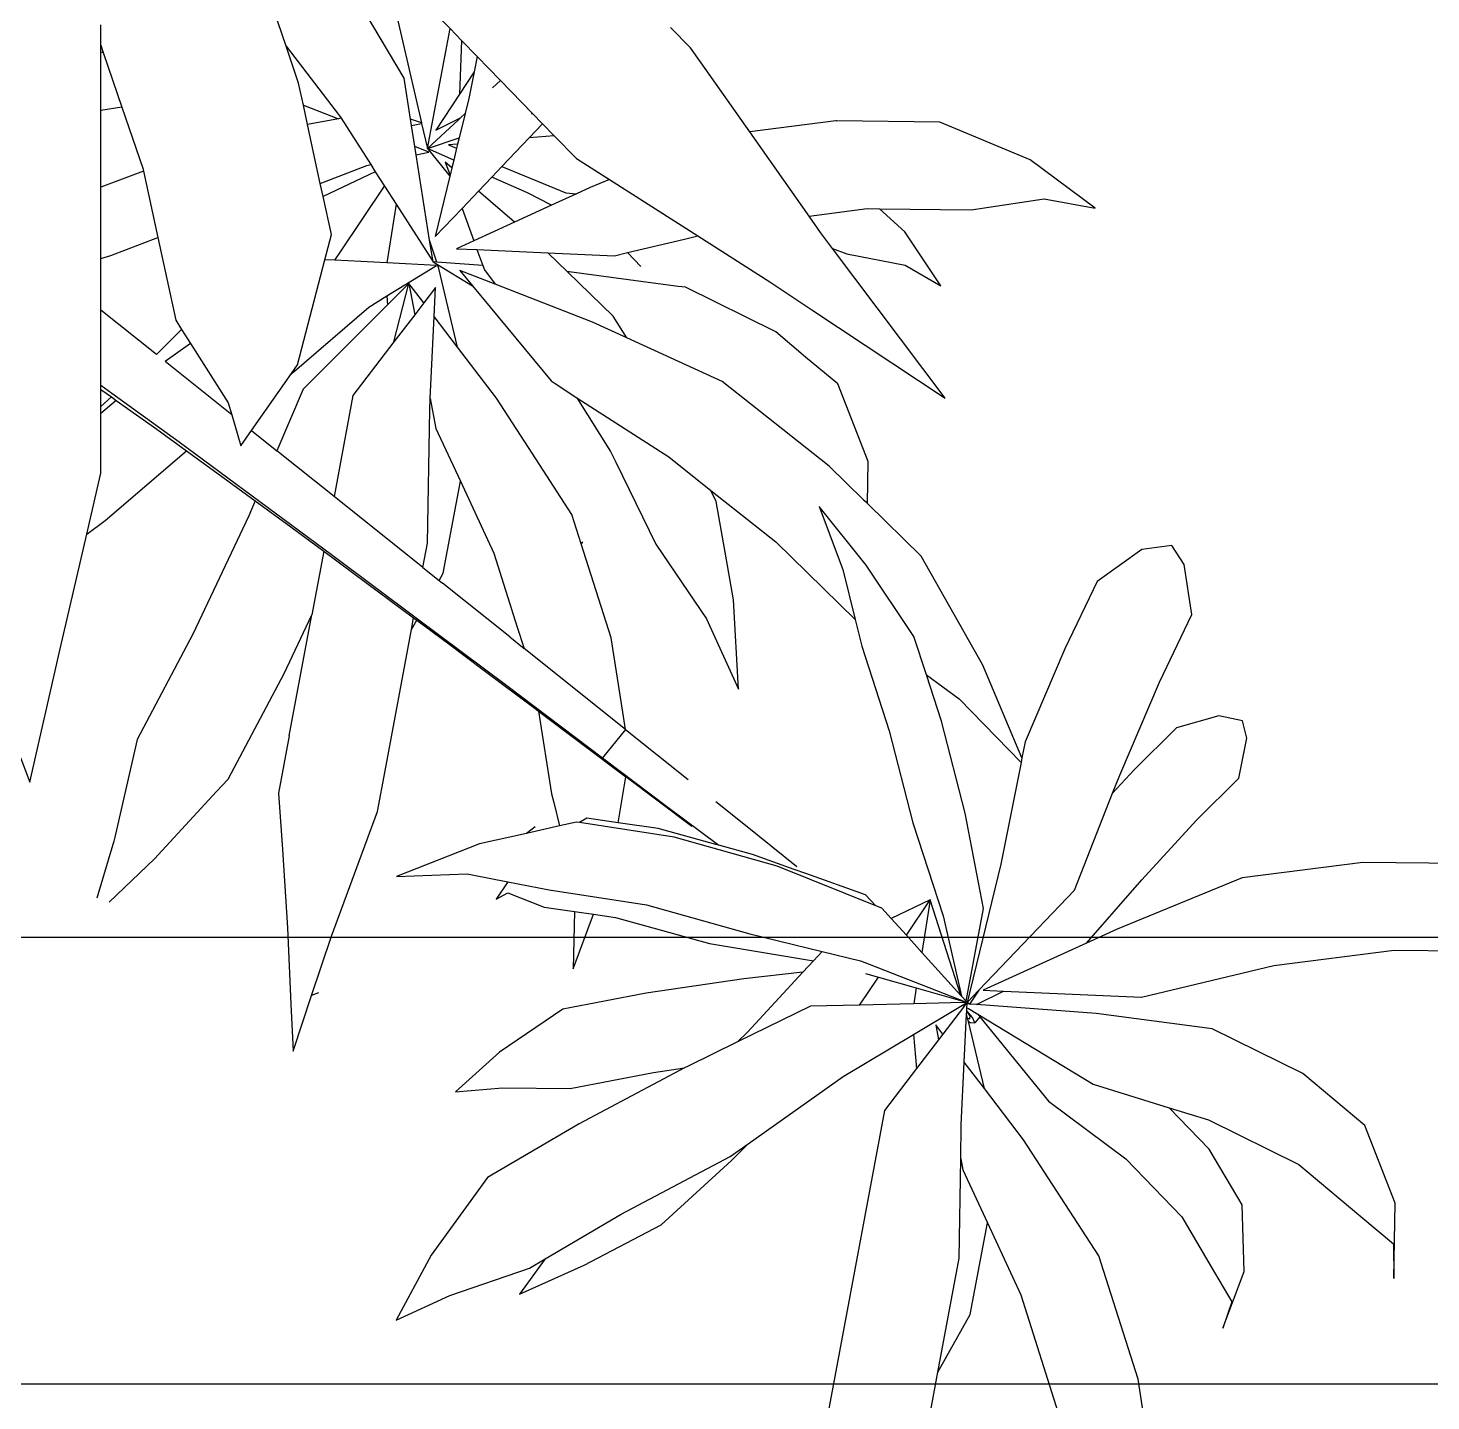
# Model space of a CAD drawing. Header units: metres. Extents: x -22 to 564, y 0 to 143.
# Drawn here: x 19.9108 to 20.0678, y 49.4984 to 49.652 of the extents above; entities that cross this region are included whole.
import ezdxf
from ezdxf.xclip import XClip

# ---------------------------------------------------------------- set-up
doc = ezdxf.new("R2010")
doc.units = ezdxf.units.M
doc.header["$XCLIPFRAME"] = 2
doc.layers.add('XREF  PB CONJ$0$PARQUE', color=251, linetype='Continuous')
doc.layers.add('XREF PB NEURO-ONCOLOGIA$0$Mobiliario Fijo', color=40, linetype='Continuous')

# ---------------------------------------------------------------- blocks, each defined once
blk = doc.blocks.new('XREF PB NEURO-ONCOLOGIA$0$PLANTA CIRCULAR-02')
at = {"color": 72}
for p, q in [((0.2352287231787073, 0.3078379123443895), (0.2412934626035792, 0.2753400864379287)), ((0.2300751190101948, 0.2203104930686237), (0.2144517528118541, 0.3039590530063805)), ((0.2873213446946607, 0.3015577129912046), (0.2834024485649991, 0.276871921651157)), ((0.258752786373023, 0.259072938679985), (0.266975109439926, 0.2850408369870152)), ((0.2412934626035792, 0.2753400864379287), (0.2457661489516312, 0.2513930210412383)), ((0.2412934626035792, 0.2753400864379287), (0.2480992815560796, 0.2632650709938318)), ((0.2834024485649991, 0.276871921651157), (0.2751801254980961, 0.2509040233441269)), ((0.3012393786880523, 0.2661272672316173), (0.3057208071625865, 0.2542281051827047)), ((0.3031552708874727, 0.260565723578587), (0.3012393786880523, 0.2661272672316173)), ((0.1273815670105876, 0.2644104534880682), (0.1386542231617511, 0.2592500123248627)), ((0.1347174525734545, 0.2507799221803779), (0.1273815670105876, 0.2644104534880682)), ((0.2480992815560796, 0.2632650709938318), (0.2517101342726562, 0.2439324122591202)), ((0.2995236314507963, 0.2544392442416736), (0.3031552708874727, 0.260565723578587)), ((0.1386542231617511, 0.2592500123248627), (0.1554385416881416, 0.2534772389408246)), ((0.1533050969057257, 0.2589804255905719), (0.1669278453257448, 0.2528546845111848)), ((0.158738136582528, 0.2515389861300363), (0.1533050969057257, 0.2589804255905719)), ((0.2517101342726562, 0.2439324122591202), (0.258752786373023, 0.259072938679985)), ((0.2926280267648309, 0.2426926067117918), (0.2995236314507963, 0.2544392442416736)), ((0.3057208071625865, 0.2542281051827047), (0.3052849004319853, 0.2402072395598367)), ((0.3371173422359845, 0.2483497702475788), (0.3371932772652855, 0.2557022486139644)), ((0.3371932772652855, 0.2557022486139644), (0.3374809903972249, 0.2398110029806943)), ((0.1554385416881416, 0.2534772389408246), (0.158738136582528, 0.2515389861300363)), ((0.158738136582528, 0.2515389861300363), (0.1746905417690243, 0.2421682011757511)), ((0.1669278453257448, 0.2528546845111848), (0.183105695239135, 0.2443916328278064)), ((0.2457661489516312, 0.2513930210412383), (0.2461087853604624, 0.2304808479718332)), ((0.2751801254980961, 0.2509040233441269), (0.2593158248288034, 0.2264805127125484)), ((0.1465979750992545, 0.234456471980458), (0.1347174525734545, 0.2507799221803779)), ((0.3302719046012754, 0.2426581997864687), (0.3371173422359845, 0.2483497702475788)), ((0.1746905417690243, 0.2421682011757511), (0.1976315565399318, 0.2299967785626436)), ((0.183105695239135, 0.2443916328278064), (0.1979025384700463, 0.2308337960126394)), ((0.2465460943457316, 0.2328305884237594), (0.2517101342726562, 0.2439324122591202)), ((0.2808230684268551, 0.2305072031032154), (0.2926280267648309, 0.2426926067117918)), ((0.3172262998705548, 0.2317171172690493), (0.3302719046012754, 0.2426581997864687)), ((0.3052849004319853, 0.2402072395598367), (0.2983892957460199, 0.2284606020299478)), ((0.3374809903972249, 0.2398110029806943), (0.3310885271888111, 0.2234832087838114)), ((0.165849975180123, 0.2231474342153845), (0.1465979750992545, 0.234456471980458)), ((0.1979025384700463, 0.2308337960126394), (0.2013890418260757, 0.2273417944819727)), ((0.2461087853604624, 0.2304808479718332), (0.2465460943457316, 0.2328305884237594)), ((0.2461087853604624, 0.2304808479718332), (0.2462260190323775, 0.2233257098332544)), ((0.2645668345363532, 0.2183558742652565), (0.2808230684268551, 0.2305072031032154)), ((0.2982155976822298, 0.2223179191698321), (0.3172262998705548, 0.2317171172690493)), ((0.1976315565399318, 0.2299967785626436), (0.2013890418260757, 0.2273417944819727)), ((0.2013890418260757, 0.2273417944819727), (0.2214030004920744, 0.2132002243617919)), ((0.2983892957460199, 0.2284606020299478), (0.2899686613796177, 0.2197685909734801)), ((0.2593158248288034, 0.2264805127125484), (0.2510818288329091, 0.2157029925408622)), ((0.1880458887503806, 0.2113713272277309), (0.165849975180123, 0.2231474342153845)), ((0.2462260190323775, 0.2233257098332544), (0.2468636820481009, 0.2101818382819616)), ((0.2899686613796177, 0.2197685909734801), (0.2982155976822298, 0.2223179191698321)), ((0.3310885271888111, 0.2234832087838114), (0.3180429224580905, 0.212542126266392)), ((0.2368373994195281, 0.2114759135015092), (0.2300751190101948, 0.2203104930686237)), ((0.2739774869021687, 0.2148253307744952), (0.2899686613796177, 0.2197685909734801)), ((0.1398800181335815, 0.2163983263596734), (0.1497604723965367, 0.2155343248746178)), ((0.1490665851663664, 0.2080943989386341), (0.1398800181335815, 0.2163983263596734)), ((0.1497604723965367, 0.2155343248746178), (0.1639590949975371, 0.2156879583203661)), ((0.1639590949975371, 0.2156879583203661), (0.1815031946998573, 0.2123314385903896)), ((0.2510818288329091, 0.2157029925408622), (0.2468636820481009, 0.2101818382819616)), ((0.2510818288329091, 0.2157029925408622), (0.2477282124536515, 0.2016322527049041)), ((0.2501257025410837, 0.2006073451241903), (0.2645668345363532, 0.2183558742652565)), ((0.2214030004920744, 0.2132002243617919), (0.2361707790385594, 0.2043516240605001)), ((0.2496995792831598, 0.20008362848872), (0.2739774869021687, 0.2148253307744952)), ((0.3180429224580905, 0.212542126266392), (0.2990322202697513, 0.2031429281671819)), ((0.1815031946998573, 0.2123314385903896), (0.1880458887503806, 0.2113713272277309)), ((0.1887909899510447, 0.210976011602277), (0.1880458887503806, 0.2113713272277309)), ((0.1991868052905516, 0.2059026629006553), (0.1887909899510447, 0.210976011602277)), ((0.2361707790385594, 0.2043516240605001), (0.2368373994195281, 0.2114759135015092)), ((0.2414502145201709, 0.2054495023549734), (0.2368373994195281, 0.2114759135015092)), ((0.2468636820481009, 0.2101818382819616), (0.2473545221659918, 0.2000643635302808)), ((0.1052299575996187, 0.1979691624593656), (0.1056769285168286, 0.2078393354950734)), ((0.1056769285168286, 0.2078393354950734), (0.1095695138444483, 0.1961716594080798)), ((0.1624008745917536, 0.1989805685503896), (0.1490665851663664, 0.2080943989386341)), ((0.2145308191973356, 0.1984145024736676), (0.1991868052905516, 0.2059026629006553)), ((0.2012420913636532, 0.2038441356656762), (0.1991868052905516, 0.2059026629006553)), ((0.2129187338088343, 0.1912117784107465), (0.2012420913636532, 0.2038441356656762)), ((0.2361707790385594, 0.2043516240605001), (0.2465179944031206, 0.1981517496038236)), ((0.2408711741639706, 0.2023382135543628), (0.2414502145201709, 0.2054495023549734)), ((0.2423500464400661, 0.204273917165942), (0.2408711741639706, 0.2023382135543628)), ((0.2423500464400661, 0.204273917165942), (0.2414502145201709, 0.2054495023549734)), ((0.2466985945455633, 0.1985927575697914), (0.2423500464400661, 0.204273917165942)), ((0.2475589574949026, 0.2009221111081345), (0.2473545221659918, 0.2000643635302808)), ((0.2486026663029293, 0.2008001950860674), (0.2473871868901938, 0.1993910597183728)), ((0.2477282124536515, 0.2016322527049041), (0.2475589574949026, 0.2009221111081345)), ((0.2475589574949026, 0.2009221111081345), (0.2480609931466802, 0.2010828169036856)), ((0.2477282124536515, 0.2016322527049041), (0.2480911353282238, 0.2018156823961661)), ((0.2480609931466802, 0.2010828169036856), (0.248094386283185, 0.2003980152886271)), ((0.2480911353282238, 0.2018156823961661), (0.2490791886609855, 0.2018896935783303)), ((0.2490791886609855, 0.2018896935783303), (0.2486026663029293, 0.2008001950860674)), ((0.2501257025410837, 0.2006073451241903), (0.2490791886609855, 0.2018896935783303)), ((0.2990322202697513, 0.2031429281671819), (0.2746122854090771, 0.1999197234052801)), ((0.1045022866744318, 0.1819004705865055), (0.1052299575996187, 0.1979691624593656)), ((0.179944974294088, 0.1956240488204131), (0.1624008745917536, 0.1989805685503896)), ((0.2248347571928662, 0.1981529485796116), (0.2145308191973356, 0.1984145024736676)), ((0.2362374095002337, 0.1978635050566737), (0.2248347571928662, 0.1981529485796116)), ((0.2248347571928662, 0.1981529485796116), (0.2264701033485323, 0.1956942270619848)), ((0.2466379175878899, 0.1975994998392849), (0.2362374095002337, 0.1978635050566737)), ((0.236768964713761, 0.1945289948367801), (0.2362374095002337, 0.1978635050566737)), ((0.2465179944031206, 0.1981517496038236), (0.2468365684651559, 0.1983451898315493)), ((0.2465179944031206, 0.1981517496038236), (0.2469669963618912, 0.1978827153103282)), ((0.2466985945455633, 0.1985927575697914), (0.2466639152700907, 0.1985525530273904)), ((0.2468365684651559, 0.1983451898315493), (0.2466639152700907, 0.1985525530273904)), ((0.2472069117380471, 0.1979003931708334), (0.2466985945455633, 0.1985927575697914)), ((0.2472069117380471, 0.1979003931708334), (0.2468365684651559, 0.1983451898315493)), ((0.2472069117380471, 0.1979003931708334), (0.2469669963618912, 0.1978827153103282)), ((0.2469669963618912, 0.1978827153103282), (0.2470406137376671, 0.1978386050379939)), ((0.2471345818030244, 0.1978694019205349), (0.2470406137376671, 0.1978386050379939)), ((0.2470406137376671, 0.1978386050379939), (0.2471531042229316, 0.1977712026633824)), ((0.2472069117380471, 0.1979003931708334), (0.2471345818030244, 0.1978694019205349)), ((0.2471345818030244, 0.1978694019205349), (0.2471531042229316, 0.1977712026633824)), ((0.2471531042229316, 0.1977712026633824), (0.2474751338054943, 0.1975782480458505)), ((0.2474751338054943, 0.1975782480458505), (0.2472069117380471, 0.1979003931708334)), ((0.2473545221659918, 0.2000643635302808), (0.2473828681530961, 0.1994800799755438)), ((0.248094386283185, 0.2003980152886271), (0.2473828681530961, 0.1994800799755438)), ((0.2473828681530961, 0.1994800799755438), (0.2473871868901938, 0.1993910597183728)), ((0.2473871868901938, 0.1993910597183728), (0.2474207183899182, 0.1986998894381315)), ((0.2474207183899182, 0.1986998894381315), (0.247743822599233, 0.1988960804005373)), ((0.2474207183899182, 0.1986998894381315), (0.2474586054971581, 0.197918938906561)), ((0.2479441683835546, 0.197954716992605), (0.2474586054971581, 0.197918938906561)), ((0.2474586054971581, 0.197918938906561), (0.2474751338054943, 0.1975782480458505)), ((0.2479441683835546, 0.197954716992605), (0.2474751338054943, 0.1975782480458505)), ((0.247743822599233, 0.1988960804005373), (0.2496995792831598, 0.20008362848872)), ((0.2479831858152153, 0.1979575919426182), (0.2479441683835546, 0.197954716992605)), ((0.2494241924522385, 0.1980637706908084), (0.2479831858152153, 0.1979575919426182)), ((0.2499030206254673, 0.1950344479568571), (0.2479831858152153, 0.1979575919426182)), ((0.2746122854090771, 0.1999197234052801), (0.2494241924522385, 0.1980637706908084)), ((0.2494241924522385, 0.1980637706908084), (0.2550827223342083, 0.195213421225823)), ((0.2496995792831598, 0.20008362848872), (0.2501257025410837, 0.2006073451241903)), ((0.1095695138444483, 0.1961716594080798), (0.1137544273637729, 0.1836277557332693)), ((0.1110581247384346, 0.1955550565866915), (0.1095695138444483, 0.1961716594080798)), ((0.2005007157029723, 0.192607584846705), (0.179944974294088, 0.1956240488204131)), ((0.2264701033485323, 0.1956942270619848), (0.2287862294278824, 0.192255410235326)), ((0.2268788212409731, 0.1895363656214002), (0.2474751338054943, 0.1975782480458505)), ((0.236768964713761, 0.1945289948367801), (0.246546267228581, 0.1973136950235457)), ((0.2461689531155144, 0.1961370690792492), (0.2379569896054789, 0.1870763708344043)), ((0.2461689531155144, 0.1961370690792492), (0.2397189675594689, 0.1760232697730402)), ((0.2423861432337446, 0.1793886632420509), (0.2462778434902333, 0.1962572136495382)), ((0.2462778434902333, 0.1962572136495382), (0.2461689531155144, 0.1961370690792492)), ((0.2472387041253228, 0.1973173825432752), (0.2462778434902333, 0.1962572136495382)), ((0.2466379175878899, 0.1975994998392849), (0.246546267228581, 0.1973136950235457)), ((0.246546267228581, 0.1973136950235457), (0.2472040618885387, 0.1975010433141122)), ((0.247188125296617, 0.1975855334345127), (0.2466379175878899, 0.1975994998392849)), ((0.2474751338054943, 0.1975782480458505), (0.247188125296617, 0.1975855334345127)), ((0.247188125296617, 0.1975855334345127), (0.2472040618885387, 0.1975010433141122)), ((0.2472040618885387, 0.1975010433141122), (0.2474751338054943, 0.1975782480458505)), ((0.2474751338054943, 0.1975782480458505), (0.2472387041253228, 0.1973173825432752)), ((0.2472387041253228, 0.1973173825432752), (0.2509193050910028, 0.1778041503355823)), ((0.2474751338054943, 0.1975782480458505), (0.2499030206254673, 0.1950344479568571)), ((0.2545506393085475, 0.1685439526762096), (0.2474751338054943, 0.1975782480458505)), ((0.2499030206254673, 0.1950344479568571), (0.2700187889681729, 0.1739583035174519)), ((0.2508638265624228, 0.1950258185294231), (0.2550827223342083, 0.195213421225823)), ((0.2725399314201127, 0.1851076294699467), (0.2508638265624228, 0.1950258185294231)), ((0.2550827223342083, 0.195213421225823), (0.2841276533141865, 0.1965049694562708)), ((0.2841276533141865, 0.1965049694562708), (0.3119486977157351, 0.1898444431688944)), ((0.2129187338088343, 0.1912117784107465), (0.2005007157029723, 0.192607584846705)), ((0.2260522050137155, 0.1914767252876928), (0.2287862294278824, 0.192255410235326)), ((0.2287862294278824, 0.192255410235326), (0.236768964713761, 0.1945289948367801)), ((0.1645955643399191, 0.1905343967350816), (0.1688656129225734, 0.1790579825729139)), ((0.1648666482664112, 0.1784740353022087), (0.1645955643399191, 0.1905343967350816)), ((0.215121367953742, 0.1888288621271457), (0.2129187338088343, 0.1912117784107465)), ((0.2250252189176507, 0.1888126218978954), (0.2268788212409731, 0.1895363656214002)), ((0.3119486977157351, 0.1898444431688944), (0.3372880189583043, 0.1865867729920794)), ((0.1932669609845732, 0.1851730476572797), (0.215121367953742, 0.1888288621271457)), ((0.2017289134619915, 0.1831929343636673), (0.2169393390596781, 0.18686209294696)), ((0.2169393390596781, 0.18686209294696), (0.215121367953742, 0.1888288621271457)), ((0.2169393390596781, 0.18686209294696), (0.2250252189176507, 0.1888126218978954)), ((0.2379569896054789, 0.1870763708344043), (0.2346970288467958, 0.1834794818944587)), ((0.2397189675594689, 0.1760232697730402), (0.2379569896054789, 0.1870763708344043)), ((0.3372880189583043, 0.1865867729920794), (0.3591623532484363, 0.1868583691443675)), ((0.1137544273637729, 0.1836277557332693), (0.1234230901286537, 0.1574404560095886)), ((0.1734773214052865, 0.1797314055244357), (0.1932669609845732, 0.1851730476572797)), ((0.1800494819271137, 0.1770853832989019), (0.2017289134619915, 0.1831929343636673)), ((0.2346970288467958, 0.1834794818944587), (0.2314845738350897, 0.1799350085842022)), ((0.2346970288467958, 0.1834794818944587), (0.2397189675594689, 0.1760232697730402)), ((0.2789897089102595, 0.1821564482979241), (0.2725399314201127, 0.1851076294699467)), ((0.2725399314201127, 0.1851076294699467), (0.28417783862389, 0.1717772079103597)), ((0.103425315653368, 0.1654579051208671), (0.1045022866744318, 0.1819004705865055)), ((0.3053391020597331, 0.1713861034784898), (0.2789897089102595, 0.1821564482979241)), ((0.1508384722692142, 0.1745214281818335), (0.1584706073914219, 0.1775400559016802)), ((0.1584706073914219, 0.1775400559016802), (0.1648666482664112, 0.1784740353022087)), ((0.1595454020749543, 0.1738957745349907), (0.1800494819271137, 0.1770853832989019)), ((0.1648666482664112, 0.1784740353022087), (0.1688656129225734, 0.1790579825729139)), ((0.1688656129225734, 0.1790579825729139), (0.1734773214052865, 0.1797314055244357)), ((0.2282675669181486, 0.1772559153046629), (0.2074901824431805, 0.1689609296818304)), ((0.2282675669181486, 0.1772559153046629), (0.2260960932850935, 0.1749584140142204)), ((0.2295037197612828, 0.1777494264140031), (0.2282675669181486, 0.1772559153046629)), ((0.2314845738350897, 0.1799350085842022), (0.2295037197612828, 0.1777494264140031)), ((0.2397189675594689, 0.1760232697730402), (0.2314845738350897, 0.1799350085842022)), ((0.236039075806687, 0.1598101230703861), (0.2423861432337446, 0.1793886632420509)), ((0.2509193050910028, 0.1778041503355823), (0.2470163743349474, 0.1577717612665097)), ((0.0679989700413444, 0.1636597580998753), (0.0644272448327428, 0.1756919343429359)), ((0.0670034462101086, 0.1765032058852469), (0.07653787987015899, 0.1673561726104253)), ((0.1484346118343325, 0.1758525380328066), (0.1508384722692142, 0.1745214281818335)), ((0.1508482719286803, 0.172223583868643), (0.1484346118343325, 0.1758525380328066)), ((0.2260960932850935, 0.1749584140142204), (0.2135093719693941, 0.1704741983170876)), ((0.1433445106461306, 0.1707808413354073), (0.1508482719286803, 0.172223583868643)), ((0.1508482719286803, 0.172223583868643), (0.1595454020749543, 0.1738957745349907)), ((0.2700187889681729, 0.1739583035174519), (0.27805011984141, 0.1535925753640228)), ((0.28417783862389, 0.1717772079103597), (0.2957087490867138, 0.1592649931012247)), ((0.3306784233023023, 0.1681284333016748), (0.3053391020597331, 0.1713861034784898)), ((0.1274086166296513, 0.1711158326718518), (0.1422950797455797, 0.1705790680461305)), ((0.1448606160206935, 0.1642414496502482), (0.1274086166296513, 0.1711158326718518)), ((0.1422950797455797, 0.1705790680461305), (0.1433445106461306, 0.1707808413354073)), ((0.2074901824431805, 0.1689609296818304), (0.1858107509083027, 0.1628533786170578)), ((0.2008128721623734, 0.1603305658610807), (0.2116350406788285, 0.168978682918727)), ((0.2111148562738663, 0.1696211147697824), (0.202291442793566, 0.1664776361594065)), ((0.2135093719693941, 0.1704741983170876), (0.2111148562738663, 0.1696211147697824)), ((0.2587951558607244, 0.1471608245804887), (0.2545506393085475, 0.1685439526762096)), ((0.3525527575924343, 0.1684000294539629), (0.3306784233023023, 0.1681284333016748)), ((0.07653787987015899, 0.1673561726104253), (0.0895846311254189, 0.1532594486780852)), ((0.1026461197618005, 0.1535615966715724), (0.103425315653368, 0.1654579051208671)), ((0.202291442793566, 0.1664776361594065), (0.1952324339886502, 0.1645365902108367)), ((0.0681847394216959, 0.16284444751048), (0.0679989700413444, 0.1636597580998753)), ((0.07286446886099901, 0.1423059014906087), (0.0681847394216959, 0.16284444751048)), ((0.1547532977826052, 0.1620265710654962), (0.1448606160206935, 0.1642414496502482)), ((0.1858107509083027, 0.1628533786170578), (0.165922312573926, 0.159759538870567)), ((0.194635716770648, 0.1643725083162764), (0.1825018032142793, 0.1610359940265624)), ((0.1842597736035287, 0.1563334394582441), (0.1952324339886502, 0.1645365902108367)), ((0.1952324339886502, 0.1645365902108367), (0.194635716770648, 0.1643725083162764)), ((0.1617346602958491, 0.1604635095322209), (0.1547532977826052, 0.1620265710654962)), ((0.1605009356612896, 0.1555131258417148), (0.1617346602958491, 0.1604635095322209)), ((0.1653066710561433, 0.1596637698531467), (0.1617346602958491, 0.1604635095322209)), ((0.165922312573926, 0.159759538870567), (0.1653066710561433, 0.1596637698531467)), ((0.1674950892004148, 0.158844644403807), (0.165922312573926, 0.159759538870567)), ((0.1740303074251841, 0.1597989471231287), (0.1674950892004148, 0.158844644403807)), ((0.1825018032142793, 0.1610359940265624), (0.1740303074251841, 0.1597989471231287)), ((0.1740303074251841, 0.1597989471231287), (0.1756953066214919, 0.1501664791437136)), ((0.1895334806804669, 0.1605706663973052), (0.1756953066214919, 0.1501664791437136)), ((0.194587610511789, 0.1553479501200101), (0.2008128721623734, 0.1603305658610807)), ((0.2310925888607045, 0.1404979471575487), (0.236039075806687, 0.1598101230703861)), ((0.1234230901286537, 0.1574404560095886), (0.1250188320769041, 0.1488886172037169)), ((0.2470163743349474, 0.1577717612665097), (0.242069887388979, 0.1384595853536723)), ((0.2957087490867138, 0.1592649931012247), (0.3046404489877688, 0.1503986505239254)), ((0.1048945850996574, 0.1415117078089381), (0.1026461197618005, 0.1535615966715724)), ((0.1572933824070617, 0.1363142558055372), (0.1600609619220421, 0.1537477085338068)), ((0.1600609619220421, 0.1537477085338068), (0.1605009356612896, 0.1555131258417148)), ((0.1707582094807378, 0.1461553880990465), (0.1842597736035287, 0.1563334394582441)), ((0.27805011984141, 0.1535925753640228), (0.2795593908043799, 0.1497653887337265)), ((0.2825813859204516, 0.1486756891631487), (0.27805011984141, 0.1535925753640228)), ((0.039568464767541, 0.1231805717692467), (0.0503012264136515, 0.1512584545683069)), ((0.0503012264136515, 0.1512584545683069), (0.0566811840993893, 0.1231805717692467)), ((0.0895846311254189, 0.1532594486780852), (0.0920397800063313, 0.1506067150350674)), ((0.0920397800063313, 0.1506067150350674), (0.1037791285079948, 0.128436858154366)), ((0.1756340436006809, 0.1401976806664038), (0.1887703810599248, 0.1507061172625583)), ((0.1250188320769041, 0.1488886172037169), (0.1305649356673086, 0.1191757310767016)), ((0.1572933824070617, 0.1363142558055372), (0.1756953066214919, 0.1501664791437136)), ((0.2795593908043799, 0.1497653887337265), (0.2878913133545495, 0.130196279699696)), ((0.2915130858215065, 0.1398093465858423), (0.2825813859204516, 0.1486756891631487)), ((0.3046404489877688, 0.1503986505239254), (0.3062675604853239, 0.1420061693310188)), ((0.1506146580046277, 0.1309519617738886), (0.1707582094807378, 0.1461553880990465)), ((0.1755778232325582, 0.1401527404294072), (0.1707582094807378, 0.1461553880990465)), ((0.2457641105792732, 0.1337127929269073), (0.2587951558607244, 0.1471608245804887)), ((0.2589906538900379, 0.1461759398824185), (0.2507675776869007, 0.126634403562349)), ((0.2589906538900379, 0.1461759398824185), (0.2587951558607244, 0.1471608245804887)), ((0.2596607296358542, 0.1428002160913522), (0.2589906538900379, 0.1461759398824185)), ((0.0846038173626624, 0.1201360446099073), (0.07286446886099901, 0.1423059014906087)), ((0.2679926521860239, 0.1232311070573289), (0.2596607296358542, 0.1428002160913522)), ((0.3062675604853239, 0.1420061693310188), (0.3054090772873934, 0.1383514253237905)), ((0.1048945850996574, 0.1415117078089381), (0.1096462692204625, 0.1160555221403356)), ((0.1755778232325582, 0.1401527404294072), (0.1542575284695999, 0.1231101353001165)), ((0.1756340436006809, 0.1401976806664038), (0.1750544361110968, 0.1365466347918769)), ((0.2252944885741073, 0.1226553716148615), (0.2310925888607045, 0.1404979471575487)), ((0.30042184723888, 0.137290672889165), (0.2915130858215065, 0.1398093465858423)), ((0.1458517696418937, 0.1277481101635729), (0.1568541853091574, 0.1359836460161006)), ((0.1568541853091574, 0.1359836460161006), (0.1572933824070617, 0.1363142558055372)), ((0.1750544361110968, 0.1365466347918769), (0.1725694049174393, 0.1208930018579011)), ((0.242069887388979, 0.1384595853536723), (0.2388892461541729, 0.1286717533568549)), ((0.3054090772873934, 0.1383514253237905), (0.30042184723888, 0.137290672889165)), ((0.2388892461541729, 0.1286717533568549), (0.2457641105792732, 0.1337127929269073)), ((0.1316019119972793, 0.116665740691495), (0.1506146580046277, 0.1309519617738886)), ((0.192660046776723, 0.116934331251116), (0.1993858539341744, 0.1316942741006528)), ((0.1993858539341744, 0.1316942741006528), (0.1983304550184357, 0.1129424684037801)), ((0.2878913133545495, 0.130196279699696), (0.294691245757491, 0.1160103336293687)), ((0.1037791285079948, 0.128436858154366), (0.1096462692204625, 0.1160555221403356)), ((0.1384307280811754, 0.1221933069562695), (0.1458517696418937, 0.1277481101635729)), ((0.2388892461541729, 0.1286717533568549), (0.2362717871023676, 0.1206170098109851)), ((0.2507675776869007, 0.126634403562349), (0.2378045974201086, 0.1037420606359589)), ((0.0566811840993893, 0.1231805717692467), (0.0622720253835496, 0.0990616334501127)), ((0.1316897786361579, 0.1171800129543357), (0.1384307280811754, 0.1221933069562695)), ((0.1512532607806065, 0.1207087498604267), (0.1542575284695999, 0.1231101353001165)), ((0.1528417037826841, 0.1186386506368038), (0.1542575284695999, 0.1231101353001165)), ((0.2239069614534657, 0.1170313271624863), (0.2252944885741073, 0.1226553716148615)), ((0.2747925845889654, 0.1090451609870016), (0.2679926521860239, 0.1232311070573289)), ((0.0963945369604744, 0.0952542719812684), (0.0846038173626624, 0.1201360446099073)), ((0.1305649356673086, 0.1191757310767016), (0.1310294119933246, 0.1166888933937216)), ((0.1512532607806065, 0.1207087498604267), (0.1371094688952184, 0.1094032758399805)), ((0.1479197427254633, 0.1030940188867291), (0.1528417037826841, 0.1186386506368038)), ((0.1725694049174393, 0.1208930018579011), (0.1663014816835755, 0.1010975265635565)), ((0.2362717871023676, 0.1206170098109851), (0.2262021737048059, 0.1056132107784293)), ((0.1121421423929121, 0.1026924482666871), (0.1096462692204625, 0.1160555221403356)), ((0.113744683623608, 0.1033516459528982), (0.1316019119972793, 0.116665740691495)), ((0.1211959790537946, 0.1093756965248787), (0.1310294119933246, 0.1166888933937216)), ((0.1310294119933246, 0.1166888933937216), (0.1316897786361579, 0.1171800129543357)), ((0.1819706838125654, 0.1011752688567284), (0.1914604880610966, 0.1151658516224856)), ((0.1914604880610966, 0.1151658516224856), (0.192660046776723, 0.116934331251116)), ((0.2072103804864867, 0.100682341654597), (0.2239069614534657, 0.1170313271624863)), ((0.2213139003627731, 0.106520908573259), (0.2239069614534657, 0.1170313271624863)), ((0.294691245757491, 0.1160103336293687), (0.2930881976606514, 0.1054453129279054)), ((0.1983304550184357, 0.1129424684037801), (0.196570152223245, 0.102878242044973)), ((0.1121421423929121, 0.1026924482666871), (0.1211959790537946, 0.1093756965248787)), ((0.1363948848424172, 0.1088321226411963), (0.1371094688952184, 0.1094032758399805)), ((0.1330031811840371, 0.1061211995717812), (0.1363948848424172, 0.1088321226411963)), ((0.1363948848424172, 0.1088321226411963), (0.1372662379085341, 0.1072861512005758)), ((0.1372662379085341, 0.1072861512005758), (0.1408770906250965, 0.0879534924658643)), ((0.2163342993481763, 0.0932723168254128), (0.2213139003627731, 0.106520908573259)), ((0.2842271746428651, 0.1023436693256414), (0.2747925845889654, 0.1090451609870016)), ((0.0971014614420796, 0.0910170392842318), (0.113744683623608, 0.1033516459528982)), ((0.1330031811840371, 0.1061211995717812), (0.1142955469915279, 0.0911688340561625)), ((0.1330031811840371, 0.1061211995717812), (0.1339605159015775, 0.1009955647064302)), ((0.2262021737048059, 0.1056132107784293), (0.2163342993481763, 0.0932723168254128)), ((0.2378045974201086, 0.1037420606359589), (0.2264880953195814, 0.0926611495675545)), ((0.2930881976606514, 0.1054453129279054), (0.2905447850244513, 0.1015015638107997)), ((0.1051888301332156, 0.0975597389204879), (0.1121421423929121, 0.1026924482666871)), ((0.1339605159015775, 0.1009955647064302), (0.1344203859823096, 0.0729282534984392)), ((0.1456669670174193, 0.0982509271590857), (0.1479197427254633, 0.1030940188867291)), ((0.1663014816835755, 0.1010975265635565), (0.1643470818505364, 0.0949251035508709)), ((0.1665880114846061, 0.1007241136567813), (0.1663014816835755, 0.1010975265635565)), ((0.1735509069976331, 0.0839141968758668), (0.1819706838125654, 0.1011752688567284)), ((0.196570152223245, 0.102878242044973), (0.1947043751778494, 0.0922109849280233)), ((0.1998835273134034, 0.0948790469650831), (0.2072103804864867, 0.100682341654597)), ((0.2905447850244513, 0.1015015638107997), (0.2842271746428651, 0.1023436693256414)), ((0.0622720253835496, 0.0990616334501127), (0.0652375437653206, 0.0862683611500543)), ((0.0622720253835496, 0.0990616334501127), (0.0661709179936168, 0.0961909989952972)), ((0.0977392765933871, 0.0921089636077639), (0.1051888301332156, 0.0975597389204879)), ((0.1408770906250965, 0.0879534924658643), (0.1456669670174193, 0.0982509271590857)), ((0.0661709179936168, 0.0961909989952972), (0.0832957620580715, 0.0815958846719838)), ((0.0977392765933871, 0.0921089636077639), (0.0963945369604744, 0.0952542719812684)), ((0.1643470818505364, 0.0949251035508709), (0.1552171772085984, 0.0808693737877917)), ((0.193564372782717, 0.0898739083245488), (0.1998835273134034, 0.0948790469650831)), ((0.0904454030253135, 0.0867720980135403), (0.0977392765933871, 0.0921089636077639)), ((0.1947043751778494, 0.0922109849280233), (0.193564372782717, 0.0898739083245488)), ((0.2256700839460279, 0.0918601678505056), (0.2184463626572182, 0.0847868326031716)), ((0.2262852453614386, 0.0924625226131752), (0.2256700839460279, 0.0918601678505056)), ((0.2256700839460279, 0.0918601678505056), (0.226284298588439, 0.0923708504543228)), ((0.226284298588439, 0.0923708504543228), (0.2262852453614386, 0.0924625226131752)), ((0.2264880953195814, 0.0926611495675545), (0.2262852453614386, 0.0924625226131752)), ((0.2264880953195814, 0.0926611495675545), (0.2266479467496651, 0.0838320831874384)), ((0.08170373396689, 0.0796973215762122), (0.0971014614420796, 0.0910170392842318)), ((0.1142955469915279, 0.0911688340561625), (0.1022553371010417, 0.0815460244466024)), ((0.118269485960127, 0.0699130367338157), (0.1142955469915279, 0.0911688340561625)), ((0.184709799256936, 0.0828605700869574), (0.193564372782717, 0.0898739083245488)), ((0.0652375437653206, 0.0862683611500543), (0.0652375437653206, 0.0737136327218409)), ((0.0832957620580715, 0.0815958846719838), (0.0904454030253135, 0.0867720980135403)), ((0.1357130506981718, 0.0768516686305034), (0.1408770906250965, 0.0879534924658643)), ((0.1653985616854214, 0.0703890509713574), (0.184709799256936, 0.0828605700869574)), ((0.1724682771464643, 0.0816947375956261), (0.1735509069976331, 0.0839141968758668)), ((0.2184463626572182, 0.0847868326031716), (0.1959457814276675, 0.06696506103553901)), ((0.2266479467496651, 0.0838320831874384), (0.2202554835412513, 0.0675042889905555)), ((0.0675862476844458, 0.0694180368851534), (0.08170373396689, 0.0796973215762122)), ((0.0769989677233696, 0.0770371171767081), (0.0832957620580715, 0.0815958846719838)), ((0.0927728638520193, 0.0739679065788721), (0.0946827672299975, 0.0805025938283706)), ((0.0946827672299975, 0.0805025938283706), (0.0969309366358573, 0.0772909179218502)), ((0.0969309366358573, 0.0772909179218502), (0.1022553371010417, 0.0815460244466024)), ((0.1077791020732093, 0.0686260927400255), (0.1022553371010417, 0.0815460244466024)), ((0.1552171772085984, 0.0808693737877917), (0.1484827811812437, 0.0705015929192925)), ((0.1653985616854214, 0.0703890509713574), (0.1724682771464643, 0.0816947375956261)), ((0.0684804653094204, 0.0709497645955395), (0.0769989677233696, 0.0770371171767081)), ((0.0969309366358573, 0.0772909179218502), (0.1053510936837654, 0.0652621021887612)), ((0.1345366923014524, 0.0705308817181063), (0.1357130506981718, 0.0768516686305034)), ((0.0927728638520193, 0.0739679065788721), (0.0787750941280905, 0.0627819982949163)), ((0.0920492819952443, 0.07149218912218201), (0.0927728638520193, 0.0739679065788721)), ((0.0652375437653206, 0.0737136327218409), (0.0652375437653206, 0.0722567274419817)), ((0.0684804653094204, 0.0709497645955395), (0.0652375437653206, 0.0737136327218409)), ((0.0652375437653206, 0.0722567274419817), (0.0652375437653206, 0.0686323611515221)), ((0.0674598964293409, 0.0702204623890666), (0.0652375437653206, 0.0722567274419817)), ((0.0674598964293409, 0.0702204623890666), (0.0684804653094204, 0.0709497645955395)), ((0.0840742392891514, 0.0589533033706218), (0.0920492819952443, 0.07149218912218201)), ((0.1344203859823096, 0.0729282534984392), (0.1345366923014524, 0.0705308817181063)), ((0.0652375437653206, 0.0686323611515221), (0.0674598964293409, 0.0702204623890666)), ((0.0652375437653206, 0.0677277447380647), (0.0675862476844458, 0.0694180368851534)), ((0.0652375437653206, 0.0686323611515221), (0.0652375437653206, 0.0677277447380647)), ((0.1255677777181745, 0.0508312071412007), (0.1077791020732093, 0.0686260927400255)), ((0.1268916275490852, 0.0586486419889312), (0.118269485960127, 0.0699130367338157)), ((0.1345366923014524, 0.0705308817181063), (0.1353707328708822, 0.0533391647097474)), ((0.1484827811812437, 0.0705015929192925), (0.1402487851853493, 0.0597240727476063)), ((0.1607908576410608, 0.0674133188953903), (0.1653985616854214, 0.0703890509713574)), ((0.2148054286921308, 0.0518839668435405), (0.2428102015196316, 0.0705006688733718)), ((0.2428102015196316, 0.0705006688733718), (0.2191771803140199, 0.0390077221610668)), ((0.0652375437653206, 0.0677277447380647), (0.0652375437653206, 0.0519649727992331)), ((0.1053510936837654, 0.0652621021887612), (0.106627364809043, 0.0634388547001521)), ((0.1053510936837654, 0.0652621021887612), (0.1060028472165868, 0.0647912025686992)), ((0.1434478871463796, 0.0468865349178174), (0.1599399812483568, 0.0668638087380344)), ((0.1599399812483568, 0.0668638087380344), (0.1607908576410608, 0.0674133188953903)), ((0.1959457814276675, 0.06696506103553901), (0.1758590271083023, 0.0577894891771678)), ((0.2202554835412513, 0.0675042889905555), (0.213495385513994, 0.0618347327017759)), ((0.0840742392891514, 0.0589533033706218), (0.0787750941280905, 0.0627819982949163)), ((0.1060028472165868, 0.0647912025686992), (0.1215860567563425, 0.0513254227203817)), ((0.106627364809043, 0.0634388547001521), (0.1123443487950482, 0.0413734666186301)), ((0.0769621757445407, 0.0613332934023632), (0.0652375437653206, 0.0519649727992331)), ((0.08223135694980499, 0.0560558027605254), (0.0769621757445407, 0.0613332934023632)), ((0.1402487851853493, 0.0597240727476063), (0.1353707328708822, 0.0533391647097474)), ((0.1402487851853493, 0.0597240727476063), (0.1363078026902116, 0.0431889258745102)), ((0.213495385513994, 0.0618347327017759), (0.2072098788105308, 0.0565632064731361)), ((0.08223135694980499, 0.0560558027605254), (0.0840742392891514, 0.0589533033706218)), ((0.1312625394947986, 0.0529382651592627), (0.1268916275490852, 0.0586486419889312)), ((0.1268916275490852, 0.0586486419889312), (0.1300381305164109, 0.0463592937611068)), ((0.1758590271083023, 0.0577894891771678), (0.1686742298652746, 0.0545074943688917)), ((0.1758590271083023, 0.0577894891771678), (0.1730271693187433, 0.0532608632501877)), ((0.2072098788105308, 0.0565632064731361), (0.1881991766221915, 0.04716400837392599)), ((0.0772326025233667, 0.0367096712107653), (0.0809931918320928, 0.0541090782695477)), ((0.0809931918320928, 0.0541090782695477), (0.08223135694980499, 0.0560558027605254)), ((0.1353707328708822, 0.0533391647097474), (0.1356695007554407, 0.0471807917110354)), ((0.1686742298652746, 0.0545074943688917), (0.1482241202497647, 0.0465215792929854)), ((0.1730271693187433, 0.0532608632501877), (0.1633976962950498, 0.043912689917768)), ((0.0652375437653206, 0.0519649727992331), (0.0652375437653206, 0.0411055943935921)), ((0.1215860567563425, 0.0513254227203817), (0.1253950501577918, 0.0489852372762627)), ((0.1253950501577918, 0.0489852372762627), (0.1255677777181745, 0.0508312071412007)), ((0.1300381305164109, 0.0463592937611068), (0.1255677777181745, 0.0508312071412007)), ((0.1300381305164109, 0.0463592937611068), (0.1312625394947986, 0.0529382651592627)), ((0.133165277827203, 0.05045243313582401), (0.1300381305164109, 0.0463592937611068)), ((0.133165277827203, 0.05045243313582401), (0.1312625394947986, 0.0529382651592627)), ((0.1356695007554407, 0.0471807917110354), (0.133165277827203, 0.05045243313582401)), ((0.2059696122039156, 0.0460101908352613), (0.2148054286921308, 0.0518839668435405)), ((0.1253950501577918, 0.0489852372762627), (0.1358308716225309, 0.0425736332341344)), ((0.1360537840875935, 0.0423967877915956), (0.1434478871463796, 0.0468865349178174)), ((0.1407309491855528, 0.0435954420304938), (0.1434478871463796, 0.0468865349178174)), ((0.1482241202497647, 0.0465215792929854), (0.1407309491855528, 0.0435954420304938)), ((0.1459187155904686, 0.0435219931128046), (0.1482241202497647, 0.0465215792929854)), ((0.1788200517667207, 0.0459260509400039), (0.1637792417615174, 0.0439408036120241)), ((0.186682802980556, 0.046963861126585), (0.1788200517667207, 0.0459260509400039)), ((0.1881991766221915, 0.04716400837392599), (0.186682802980556, 0.046963861126585)), ((0.1907873414808563, 0.036338183873184), (0.2059696122039156, 0.0460101908352613)), ((0.2419378582005009, 0.0468730174034278), (0.2343854329128305, 0.0354993970192155)), ((0.2343978088359364, 0.0424839616597836), (0.2419378582005009, 0.0468730174034278)), ((0.1144622026645692, 0.0414816894291974), (0.1123443487950482, 0.0413734666186301)), ((0.1123443487950482, 0.0413734666186301), (0.1137303069276925, 0.0360241943211506)), ((0.1253796590681304, 0.0420395739146073), (0.1144622026645692, 0.0414816894291974)), ((0.1144622026645692, 0.0414816894291974), (0.1156370597009726, 0.0397153072687289)), ((0.1358308716225309, 0.0425736332341344), (0.1253796590681304, 0.0420395739146073)), ((0.1273502592261906, 0.0296777605052938), (0.1253796590681304, 0.0420395739146073)), ((0.1273502592261906, 0.0296777605052938), (0.1351186797798647, 0.0418289864173218)), ((0.1358899280237438, 0.0418858148669443), (0.1343970528352543, 0.0372303948401225)), ((0.1351186797798647, 0.0418289864173218), (0.1343970528352543, 0.0372303948401225)), ((0.1351186797798647, 0.0418289864173218), (0.1360537840875935, 0.0423967877915956)), ((0.1358899280237438, 0.0418858148669443), (0.1351186797798647, 0.0418289864173218)), ((0.1455842568251313, 0.0426001292012899), (0.1358899280237438, 0.0418858148669443)), ((0.1363078026902116, 0.0431889258745102), (0.1360537840875935, 0.0423967877915956)), ((0.1443650443991515, 0.039239631428643), (0.1455842568251313, 0.0426001292012899)), ((0.1455842568251313, 0.0426001292012899), (0.1459187155904686, 0.0435219931128046)), ((0.1633976962950498, 0.043912689917768), (0.1592665891169673, 0.0399022621549605)), ((0.1637792417615174, 0.0439408036120241), (0.1633976962950498, 0.043912689917768)), ((0.1788424152070149, 0.0428029094721723), (0.1760074492849526, 0.0398765794515299)), ((0.2221897838817881, 0.0401227971134404), (0.2343978088359364, 0.0424839616597836)), ((0.0652375437653206, 0.0411055943935921), (0.0652375437653206, 0.0261137736562276)), ((0.0652375437653206, 0.0411055943935921), (0.0673797580799374, 0.0404603280634817)), ((0.0673797580799374, 0.0404603280634817), (0.0772326025233667, 0.0367096712107653)), ((0.1156370597009726, 0.0397153072687289), (0.1249384575800718, 0.0259052630646153)), ((0.140030782914863, 0.0390468987361743), (0.1443650443991515, 0.039239631428643)), ((0.1436879959407094, 0.037373492445731), (0.140030782914863, 0.0390468987361743)), ((0.1443650443991515, 0.039239631428643), (0.1592665891169673, 0.0399022621549605)), ((0.1592665891169673, 0.0399022621549605), (0.173294609666641, 0.040526049663022)), ((0.173294609666641, 0.040526049663022), (0.1760074492849526, 0.0398765794515299)), ((0.1760074492849526, 0.0398765794515299), (0.1879936471423207, 0.0370070111936869)), ((0.2191771803140199, 0.0390077221610668), (0.2166430245167561, 0.0356307508974467)), ((0.2191771803140199, 0.0390077221610668), (0.2221897838817881, 0.0401227971134404)), ((0.0742047054189499, 0.0227002673841383), (0.0772326025233667, 0.0367096712107653)), ((0.1137303069276925, 0.0360241943211506), (0.1120093176966748, 0.0280615614154627)), ((0.1343970528352543, 0.0372303948401225), (0.1315855884395063, 0.0193142449701114)), ((0.1386480801791947, 0.0237914088043425), (0.1355511356365753, 0.0364997025870295)), ((0.1355511356365753, 0.0364997025870295), (0.1412171614851587, 0.030563166773554)), ((0.1412171614851587, 0.030563166773554), (0.1436879959407094, 0.037373492445731)), ((0.1522466647120524, 0.0334573601180424), (0.1436879959407094, 0.037373492445731)), ((0.1722266452662922, 0.024513919487255), (0.1907873414808563, 0.036338183873184)), ((0.1879936471423207, 0.0370070111936869), (0.1907873414808563, 0.036338183873184)), ((0.2166430245167561, 0.0356307508974467), (0.2142108684981139, 0.0321819782996258)), ((0.2343854329128305, 0.0354993970192155), (0.2290151474390853, 0.0306396408130283)), ((0.1522466647120524, 0.0334573601180424), (0.1447005044323362, 0.0269135204942757)), ((0.1600556693516921, 0.0298842465493934), (0.1522466647120524, 0.0334573601180424)), ((0.1249384575800718, 0.0259052630646153), (0.1273502592261906, 0.0296777605052938)), ((0.1412171614851587, 0.030563166773554), (0.1447005044323362, 0.0269135204942757)), ((0.1600556693516921, 0.0298842465493934), (0.1549638052164965, 0.0272764716300671)), ((0.1652758788337536, 0.0274956705154139), (0.1600556693516921, 0.0298842465493934)), ((0.2142108684981139, 0.0321819782996258), (0.2017262672764701, 0.0144789402306245)), ((0.2142108684981139, 0.0321819782996258), (0.2264549753107445, 0.0306078531988234)), ((0.2264549753107445, 0.0306078531988234), (0.2290151474390853, 0.0306396408130283)), ((0.2290151474390853, 0.0306396408130283), (0.2483293096008765, 0.0308794493511115)), ((0.2483293096008765, 0.0308794493511115), (0.2636952061575926, 0.0285408887557637)), ((0.274414550329098, 0.0305476653540851), (0.2607519036534711, 0.0203212516916622)), ((0.2636952061575926, 0.0285408887557637), (0.274414550329098, 0.0305476653540851)), ((0.1120093176966748, 0.0280615614154627), (0.1114154037133517, 0.025313654025112)), ((0.122983959152549, 0.0228480712231587), (0.1120093176966748, 0.0280615614154627)), ((0.1447005044323362, 0.0269135204942757), (0.1474986778220568, 0.0239817554469113)), ((0.1549638052164965, 0.0272764716300671), (0.1474986778220568, 0.0239817554469113)), ((0.1495988070312819, 0.0217813609205351), (0.1630514114753225, 0.0272565121848061)), ((0.1630514114753225, 0.0272565121848061), (0.1652758788337536, 0.0274956705154139)), ((0.1681566652626998, 0.0261775285046682), (0.1652758788337536, 0.0274956705154139)), ((0.0652375437653206, 0.0261137736562276), (0.0652375437653206, 0.0099498520717347)), ((0.0742047054189499, 0.0227002673841383), (0.0652375437653206, 0.0261137736562276)), ((0.1114154037133517, 0.025313654025112), (0.1087364480866313, 0.0129187245033791)), ((0.1114154037133517, 0.025313654025112), (0.1211833360462009, 0.0215188438894884)), ((0.122983959152549, 0.0228480712231587), (0.1249384575800718, 0.0259052630646153)), ((0.1339306183181748, 0.017993524722975), (0.1386480801791947, 0.0237914088043425)), ((0.1376862342480365, 0.0208309225288943), (0.1386931784329306, 0.0236063483844546)), ((0.1386931784329306, 0.0236063483844546), (0.1386480801791947, 0.0237914088043425)), ((0.1390758692400311, 0.0220359789000853), (0.1386931784329306, 0.0236063483844546)), ((0.1474986778220568, 0.0239817554469113), (0.1495988070312819, 0.0217813609205351)), ((0.1652726169653818, 0.0200837909927927), (0.1722266452662922, 0.024513919487255)), ((0.1722266452662922, 0.024513919487255), (0.1681566652626998, 0.0261775285046682)), ((0.06968404541513, 0.0092973476561085), (0.0741186124871121, 0.0223019346115834)), ((0.0741186124871121, 0.0223019346115834), (0.0742047054189499, 0.0227002673841383)), ((0.1158000081742898, 0.0116110622746248), (0.1220207107244846, 0.0213413750835869)), ((0.1211833360462009, 0.0215188438894884), (0.1220207107244846, 0.0213413750835869)), ((0.1220207107244846, 0.0213413750835869), (0.122983959152549, 0.0228480712231587)), ((0.1390758692400311, 0.0220359789000853), (0.1376862342480365, 0.0208309225288943)), ((0.139465675979352, 0.0204364092294824), (0.1390758692400311, 0.0220359789000853)), ((0.1495988070312819, 0.0217813609205351), (0.1553723401632538, 0.0157321851623991)), ((0.1315855884395063, 0.0193142449701114), (0.1313034917214679, 0.017516574302185)), ((0.1342675244698341, 0.0187458494870256), (0.1313034917214679, 0.017516574302185)), ((0.1315855884395063, 0.0193142449701114), (0.1342675244698341, 0.0187458494870256)), ((0.1327175325287726, 0.0127354119603354), (0.1339306183181748, 0.017993524722975)), ((0.139465675979352, 0.0204364092294824), (0.1339306183181748, 0.017993524722975)), ((0.1404442884177257, 0.0119093922120257), (0.1339306183181748, 0.017993524722975)), ((0.1339306183181748, 0.017993524722975), (0.1406073568319357, 0.015751528541152)), ((0.1339306183181748, 0.017993524722975), (0.1386920057337306, -0.0072496513607874)), ((0.1383792095557794, 0.0172150337414365), (0.1400818370921684, 0.017907995713756)), ((0.1400818370921684, 0.017907995713756), (0.139465675979352, 0.0204364092294824)), ((0.1402913707928235, 0.0170481754009231), (0.1400818370921684, 0.017907995713756)), ((0.1605974698697707, 0.0152762317339423), (0.1652726169653818, 0.0200837909927927)), ((0.2607519036534711, 0.0203212516916622), (0.2417197139448746, 0.012421109660707)), ((0.1313034917214679, 0.017516574302185), (0.1306191869580857, 0.0131558195595787)), ((0.1402913707928235, 0.0170481754009231), (0.1383792095557794, 0.0172150337414365)), ((0.1406073568319357, 0.015751528541152), (0.1402913707928235, 0.0170481754009231)), ((0.1418676594961425, 0.0105798839438904), (0.1406073568319357, 0.015751528541152)), ((0.1553723401632538, 0.0157321851623991), (0.1580947907992538, 0.0128797580586309)), ((0.1605974698697707, 0.0152762317339423), (0.1553723401632538, 0.0157321851623991)), ((0.1581444772037486, 0.0127537640206939), (0.1605974698697707, 0.0152762317339423)), ((0.1087364480866313, 0.0129187245033791), (0.1078501617780887, 0.0088180756456993)), ((0.1152595953903983, 0.011711107772463), (0.1087364480866313, 0.0129187245033791)), ((0.1273648647009651, -0.0104656932423026), (0.132671241242889, 0.0125347626713293)), ((0.1306191869580857, 0.0131558195595787), (0.1304051859081028, 0.0117920907890508)), ((0.132671241242889, 0.0125347626713293), (0.1304051859081028, 0.0117920907890508)), ((0.1306191869580857, 0.0131558195595787), (0.1327175325287726, 0.0127354119603354)), ((0.132671241242889, 0.0125347626713293), (0.1327175325287726, 0.0127354119603354)), ((0.1406699181592614, 0.0065057443915535), (0.1356867102296348, 0.0140931858794815)), ((0.1356867102296348, 0.0140931858794815), (0.1404533615135506, 0.01169209898584)), ((0.1409386135955657, 0.0114476648234003), (0.1404442884177257, 0.0119093922120257)), ((0.1404533615135506, 0.01169209898584), (0.1404442884177257, 0.0119093922120257)), ((0.1560251082527486, 0.0105743691022227), (0.1581444772037486, 0.0127537640206939)), ((0.1580947907992538, 0.0128797580586309), (0.1581444772037486, 0.0127537640206939)), ((0.2017262672764701, 0.0144789402306245), (0.19148625953936, -4.12870140067e-05)), ((0.2198453796547426, 0.0121495135084189), (0.2017262672764701, 0.0144789402306245)), ((0.2200362567017748, 0.0121518834763848), (0.2198453796547426, 0.0121495135084189)), ((0.2417197139448746, 0.012421109660707), (0.2200362567017748, 0.0121518834763848)), ((0.0652375437653206, 0.0099498520717347), (0.0652375437653206, -0.0023474337249212)), ((0.06968404541513, 0.0092973476561085), (0.0652375437653206, 0.0099498520717347)), ((0.0657637205324448, -0.0021991986815308), (0.06968404541513, 0.0092973476561085)), ((0.1042043054354167, -0.0035583757336823), (0.115453671694155, 0.0110693288833161)), ((0.1078501617780887, 0.0088180756456993), (0.1152595953903983, 0.011711107772463)), ((0.1158000081742898, 0.0116110622746248), (0.1152595953903983, 0.011711107772463)), ((0.115453671694155, 0.0110693288833161), (0.1158000081742898, 0.0116110622746248)), ((0.1304051859081028, 0.0117920907890508), (0.1290536741972375, 0.0031795377012074)), ((0.1404533615135506, 0.01169209898584), (0.1409386135955657, 0.0114476648234003)), ((0.1418676594961425, 0.0105798839438904), (0.1409386135955657, 0.0114476648234003)), ((0.1426266411396284, 0.0074654072173956), (0.1418676594961425, 0.0105798839438904)), ((0.1492892341475738, 0.0036477177566141), (0.1560251082527486, 0.0105743691022227)), ((0.1558066044302393, 0.0106477409640533), (0.1560251082527486, 0.0105743691022227)), ((0.1078501617780887, 0.0088180756456993), (0.1068557275827118, 0.0042170506631933)), ((0.1437471884095061, 0.0018202870925563), (0.1406699181592614, 0.0065057443915535)), ((0.1411391989708051, -0.0047331473311871), (0.1406699181592614, 0.0065057443915535)), ((0.1437471884095061, 0.0018202870925563), (0.1426266411396284, 0.0074654072173956)), ((0.1068557275827118, 0.0042170506631933), (0.1042043054354167, -0.0035583757336823)), ((0.1290536741972375, 0.0031795377012074), (0.1102191065060794, -0.0286364354345139)), ((0.1443854156395616, -0.0013949894758483), (0.1492892341475738, 0.0036477177566141)), ((0.1492892341475738, 0.0036477177566141), (0.1476244232530632, 0.0052027443288978)), ((0.1443854156395616, -0.0013949894758483), (0.1437471884095061, 0.0018202870925563)), ((0.0652375437653206, -0.0037422380382068), (0.0657637205324448, -0.0021991986815308)), ((0.0652375437653206, -0.0023474337249212), (0.0657637205324448, -0.0021991986815308)), ((0.0652375437653206, -0.0023474337249212), (0.0652375437653206, -0.0037422380382068)), ((0.1411391989708051, -0.0047331473311871), (0.1443854156395616, -0.0013949894758483)), ((0.19148625953936, -4.12870140067e-05), (0.1892412506884398, -0.0032246868236925)), ((0.0652375437653206, -0.0037422380382068), (0.0652375437653206, -0.0080424707548019)), ((0.1042043054354167, -0.0035583757336823), (0.0935594284821377, -0.0347750031342429)), ((0.1386920057337306, -0.0072496513607874), (0.1411391989708051, -0.0047331473311871)), ((0.1892412506884398, -0.0032246868236925), (0.1850901643596217, -0.0074933425699797)), ((0.1386920057337306, -0.0072496513607874), (0.1232644112246675, -0.0231141949370439))]:
    blk.add_line(p, q, dxfattribs=at)
at = {"color": 54}
for p, q in [((0.1565764462025925, 0.1606276200797438), (0.1547532977826052, 0.1620265710654962)), ((0.1305649356673086, 0.1191757310767016), (0.1316897786361579, 0.1171800129543357))]:
    blk.add_line(p, q, dxfattribs=at)
blk = doc.blocks.new('XREF PB NEURO-ONCOLOGIA')
at = {"layer": 'XREF PB NEURO-ONCOLOGIA$0$Mobiliario Fijo', "transparency": 33554687, "elevation": 8.809169539587394e-07}
for points in [[(16.02691946437609, 25.81177684534723), (16.02691946437609, 25.26177684535887), (16.57691946418982, 25.26177684535887), (16.57691946418982, 25.81177684534723)], [(16.07691946418982, 25.76177684535887), (16.07691946418982, 25.31177684534723), (16.52691946437609, 25.31177684534723), (16.52691946437609, 25.76177684535887)]]:
    blk.add_lwpolyline(points, close=True, dxfattribs=at)
at = {"color": 2, "xscale": -0.5320720665645394, "yscale": 0.5320720665645394, "zscale": 0.5320720665645394, "rotation": 90.00000000000007}
blk.add_blockref('XREF PB NEURO-ONCOLOGIA$0$PLANTA CIRCULAR-02', (16.17473793863333, 25.61678475908696, 7.293926531698665e-07), dxfattribs=at)
blk = doc.blocks.new('XREF  PB CONJ')
at = {"layer": 'XREF  PB CONJ$0$PARQUE', "true_color": 0x136734}
h = blk.add_hatch(dxfattribs=at)
h.set_pattern_fill('CROSS', color=116, scale=0.02, angle=90)
h.set_pattern_definition([(90, (3.47269850919929e-06, -1.134495164478722e-09), (-0.127, 0.127), [0.0635, -0.1905]), (180, (0.03175347269849738, 0.03174999886550722), (-0.127, -0.127), [0.0635, -0.1905])])
edge = h.paths.add_edge_path()
edge.add_line((3.588273884761195, 104.6056329675487), (1.693567348087377, 104.368414600203))
edge.add_line((1.693567348087377, 104.368414600203), (2.478413261416573, 17.6083114474842))
edge.add_line((2.478413261416573, 17.6083114474842), (97.73099784695039, 17.93364224989173))
edge.add_arc((97.72473773924645, 19.23699778405991), 1.303370567948849, 270.2751935164262, 363.1005824932409)
edge.add_line((99.02620032972227, 19.30749574847924), (96.47620657157161, 19.30775949090481))
edge.add_line((96.47620657157161, 19.30775949090481), (96.6019833345069, 20.22399055472704))
edge.add_line((96.6019833345069, 20.22399055472704), (62.41283278945434, 20.22399055472704))
edge.add_arc((58.63294357442533, 24.65353201144387), 5.823091961721518, 229.5246648947452, 310.4753351052547, ccw=False)
edge.add_line((54.85305435939631, 20.22399055472704), (26.25265249313152, 20.21884310181645))
edge.add_line((26.25265249313152, 20.21884310181645), (4.283676938971102, 20.0304150349891))
edge.add_line((4.283676938971102, 20.0304150349891), (4.055006226456849, 46.69129838843256))
edge.add_line((4.055006226456849, 46.69129838843256), (2.38805395115935, 46.69120345470009))
edge.add_line((2.38805395115935, 46.69120345470009), (2.388055523748065, 54.80329825617565))
edge.add_line((2.388055523748065, 54.80329825617565), (3.985428701204579, 54.80339225640635))
edge.add_line((3.985428701204579, 54.80339225640635), (3.746434588130871, 82.6678883292065))
edge.add_line((3.746434588130871, 82.6678883292065), (3.618468547986073, 95.25564107650885))
edge.add_line((3.618468547986073, 95.25564107650885), (3.588273884761195, 104.6056329675487))

msp = doc.modelspace()

# ---------------------------------------------------------------- block references
at = {"rotation": 90}
msp.add_blockref('XREF PB NEURO-ONCOLOGIA', (45.50103430479959, 33.47338030589329), dxfattribs=at)

# ---------------------------------------------------------------- next in the draw order: block references
ref = msp.add_blockref('XREF  PB CONJ', (67.89759845613122, 28.71000047223473, -5.303350527645168e-07), dxfattribs=dict(rotation=89.50849308405942))
XClip(ref).set_block_clipping_path([(-2.936402334019082, 82.9334608568603), (21.125027070724016, 82.93346085686031), (21.125027070724016, 49.039758686304495), (26.62967078853572, 49.039758686304495), (26.628401842942417, 17.471242249806586), (-2.853178747606947, 17.434198970088005)])

doc.saveas('drawing.dxf')
